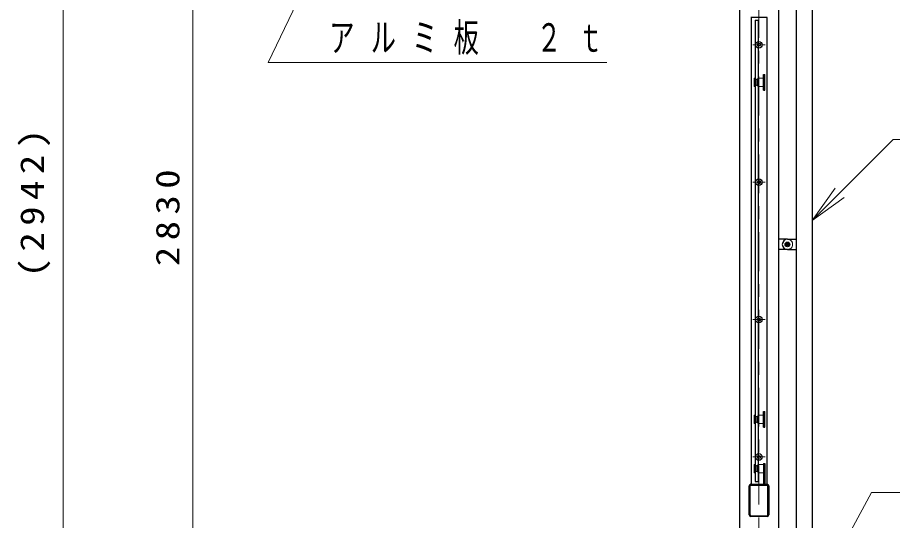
# Model space of a CAD drawing. Units: millimetres on the paper, with parts at other scales. Extents: x -385 to 145, y 0 to 323.
# Drawn here: x -149.6 to -82.1, y 98 to 136.8 of the extents above; entities that cross this region are included whole.
import ezdxf

# ---------------------------------------------------------------- set-up
doc = ezdxf.new("R2010")
doc.units = ezdxf.units.MM
doc.linetypes.add('USER1', pattern=[4.5, 2.5, -2])
doc.linetypes.add('USER2', pattern=[6, 3, -1, 1, -1])
doc.layers.add('LY_1', color=7, linetype='Continuous', lineweight=25)
doc.styles.add('ＭＳ ゴシック', font='')
doc.styles.get('ＭＳ ゴシック').set_extended_font_data('MS Gothic')

msp = doc.modelspace()

# ---------------------------------------------------------------- linework, layer by layer
at = {"layer": 'LY_1', "lineweight": 13}
for p, q in [((-146.053, 93.344), (-146.053, 152.188)), ((-136.053, 93.344), (-136.053, 149.944)), ((-88.248, 121.194), (-86.48, 123.668)), ((-88.248, 121.194), (-86.127, 123.315)), ((-85.773, 122.961), (-88.248, 121.194))]:
    msp.add_line(p, q, dxfattribs=at)
at = {"layer": 'LY_1', "color": 2, "linetype": 'USER2', "lineweight": 13}
for p, q in [((-92.358, 150.286), (-92.358, 73.359)), ((-92.839, 134.744), (-91.877, 134.744)), ((-92.839, 124.144), (-91.877, 124.144)), ((-92.839, 113.544), (-91.877, 113.544)), ((-92.839, 102.944), (-91.877, 102.944))]:
    msp.add_line(p, q, dxfattribs=at)
at = {"layer": 'LY_1', "color": 4}
for p, q in [((-93.858, 146.889), (-93.858, 87.724)), ((-90.858, 146.589), (-90.858, 87.724)), ((-92.958, 136.844), (-92.958, 100.844)), ((-91.758, 136.844), (-91.758, 100.844))]:
    msp.add_line(p, q, dxfattribs=at)
at = {"layer": 'LY_1', "color": 253}
for p, q in [((-89.458, 95.344), (-89.458, 147.044)), ((-88.248, 147.044), (-88.248, 95.344)), ((-90.158, 119.744), (-89.458, 119.744)), ((-90.158, 118.944), (-89.458, 118.944))]:
    msp.add_line(p, q, dxfattribs=at)
at = {"layer": 'LY_1', "color": 3}
for p, q in [((-91.736, 136.844), (-92.98, 136.844)), ((-93.108, 98.472), (-93.108, 100.716)), ((-93.044, 98.472), (-93.044, 100.716)), ((-92.98, 100.844), (-91.736, 100.844)), ((-92.98, 100.78), (-91.736, 100.78)), ((-91.672, 98.472), (-91.672, 100.716)), ((-91.608, 100.716), (-91.608, 98.472)), ((-92.98, 98.408), (-91.736, 98.408)), ((-91.736, 98.344), (-92.98, 98.344))]:
    msp.add_line(p, q, dxfattribs=at)
at = {"layer": 'LY_1', "color": 131}
for p, q in [((-92.658, 136.644), (-92.658, 101.044)), ((-92.658, 136.644), (-92.418, 136.644)), ((-92.418, 136.644), (-92.418, 101.044)), ((-92.658, 101.044), (-92.418, 101.044))]:
    msp.add_line(p, q, dxfattribs=at)
at = {"layer": 'LY_1'}
for p, q in [((-92.018, 131.244), (-92.018, 132.444)), ((-92.018, 132.444), (-91.898, 132.444)), ((-91.898, 131.244), (-91.898, 132.444)), ((-92.018, 131.244), (-91.898, 131.244)), ((-90.193, 119.404), (-90.227, 119.344)), ((-90.193, 119.284), (-90.227, 119.344)), ((-90.193, 119.404), (-90.123, 119.404)), ((-90.193, 119.284), (-90.123, 119.284)), ((-90.089, 119.344), (-90.123, 119.404)), ((-90.089, 119.344), (-90.123, 119.284)), ((-92.018, 105.244), (-92.018, 106.444)), ((-92.018, 106.444), (-91.898, 106.444)), ((-91.898, 105.244), (-91.898, 106.444)), ((-92.018, 105.244), (-91.898, 105.244)), ((-92.018, 102.444), (-92.018, 100.844)), ((-92.018, 102.444), (-91.898, 102.444)), ((-91.898, 102.444), (-91.898, 100.844))]:
    msp.add_line(p, q, dxfattribs=at)
at = {"layer": 'LY_1', "color": 4, "lineweight": 13}
for p, q in [((-92.738, 132.154), (-92.728, 132.164)), ((-92.738, 132.154), (-92.738, 131.844)), ((-92.738, 131.844), (-92.738, 131.534)), ((-92.728, 132.164), (-92.688, 132.164)), ((-92.728, 131.844), (-92.728, 132.164)), ((-92.728, 131.524), (-92.728, 131.844)), ((-92.688, 132.164), (-92.658, 132.164)), ((-92.688, 131.524), (-92.688, 132.164)), ((-92.658, 132.164), (-92.658, 131.524)), ((-92.658, 132.102), (-92.588, 132.102)), ((-92.588, 132.102), (-92.588, 131.586)), ((-92.588, 132.064), (-92.488, 132.064)), ((-92.488, 132.102), (-92.418, 132.102)), ((-92.488, 131.586), (-92.488, 132.102)), ((-92.418, 132.164), (-92.388, 132.164)), ((-92.418, 131.524), (-92.418, 132.164)), ((-92.388, 132.164), (-92.018, 132.164)), ((-92.388, 131.524), (-92.388, 132.164)), ((-92.388, 132.164), (-92.388, 131.844)), ((-92.388, 131.844), (-92.388, 131.524)), ((-92.018, 132.164), (-92.018, 131.844)), ((-92.018, 131.844), (-92.018, 131.524)), ((-92.728, 131.524), (-92.738, 131.534)), ((-92.688, 131.524), (-92.728, 131.524)), ((-92.658, 131.524), (-92.688, 131.524)), ((-92.588, 131.586), (-92.658, 131.586)), ((-92.488, 131.624), (-92.588, 131.624)), ((-92.418, 131.586), (-92.488, 131.586)), ((-92.388, 131.524), (-92.418, 131.524)), ((-92.018, 131.524), (-92.388, 131.524)), ((-92.738, 106.154), (-92.728, 106.164)), ((-92.738, 106.154), (-92.738, 105.844)), ((-92.728, 106.164), (-92.688, 106.164)), ((-92.728, 105.844), (-92.728, 106.164)), ((-92.688, 106.164), (-92.658, 106.164)), ((-92.688, 105.524), (-92.688, 106.164)), ((-92.658, 106.164), (-92.658, 105.524)), ((-92.658, 106.102), (-92.588, 106.102)), ((-92.588, 106.102), (-92.588, 105.586)), ((-92.588, 106.064), (-92.488, 106.064)), ((-92.488, 106.102), (-92.418, 106.102)), ((-92.488, 105.586), (-92.488, 106.102)), ((-92.418, 106.164), (-92.388, 106.164)), ((-92.418, 105.524), (-92.418, 106.164)), ((-92.388, 106.164), (-92.018, 106.164)), ((-92.388, 105.524), (-92.388, 106.164)), ((-92.388, 106.164), (-92.388, 105.844)), ((-92.018, 106.164), (-92.018, 105.844)), ((-92.738, 105.844), (-92.738, 105.534)), ((-92.728, 105.524), (-92.738, 105.534)), ((-92.728, 105.524), (-92.728, 105.844)), ((-92.688, 105.524), (-92.728, 105.524)), ((-92.658, 105.524), (-92.688, 105.524)), ((-92.588, 105.586), (-92.658, 105.586)), ((-92.488, 105.624), (-92.588, 105.624)), ((-92.418, 105.586), (-92.488, 105.586)), ((-92.388, 105.524), (-92.418, 105.524)), ((-92.388, 105.844), (-92.388, 105.524)), ((-92.018, 105.524), (-92.388, 105.524)), ((-92.018, 105.844), (-92.018, 105.524)), ((-92.728, 102.364), (-92.738, 102.354)), ((-92.738, 102.044), (-92.738, 102.354)), ((-92.738, 101.734), (-92.738, 102.044)), ((-92.688, 102.364), (-92.728, 102.364)), ((-92.728, 102.364), (-92.728, 102.044)), ((-92.728, 102.044), (-92.728, 101.724)), ((-92.658, 102.364), (-92.688, 102.364)), ((-92.688, 102.364), (-92.688, 101.724)), ((-92.658, 101.724), (-92.658, 102.364)), ((-92.588, 102.302), (-92.658, 102.302)), ((-92.588, 101.786), (-92.588, 102.302)), ((-92.488, 102.264), (-92.588, 102.264)), ((-92.418, 102.302), (-92.488, 102.302)), ((-92.488, 102.302), (-92.488, 101.786)), ((-92.388, 102.364), (-92.418, 102.364)), ((-92.418, 102.364), (-92.418, 101.724)), ((-92.018, 102.364), (-92.388, 102.364)), ((-92.388, 102.364), (-92.388, 101.724)), ((-92.388, 102.044), (-92.388, 102.364)), ((-92.388, 101.724), (-92.388, 102.044)), ((-92.018, 102.044), (-92.018, 102.364)), ((-92.018, 101.724), (-92.018, 102.044)), ((-92.738, 101.734), (-92.728, 101.724)), ((-92.728, 101.724), (-92.688, 101.724)), ((-92.688, 101.724), (-92.658, 101.724)), ((-92.658, 101.786), (-92.588, 101.786)), ((-92.588, 101.824), (-92.488, 101.824)), ((-92.488, 101.786), (-92.418, 101.786)), ((-92.418, 101.724), (-92.388, 101.724)), ((-92.388, 101.724), (-92.018, 101.724))]:
    msp.add_line(p, q, dxfattribs=at)
at = {"layer": 'LY_1', "color": 190}
for p, q in [((-90.158, 119.744), (-90.858, 119.744)), ((-90.158, 118.944), (-90.858, 118.944)), ((-90.118, 119.464), (-90.198, 119.464)), ((-90.198, 119.224), (-90.118, 119.224))]:
    msp.add_line(p, q, dxfattribs=at)
at = {"layer": 'LY_1', "lineweight": 13}
for points in [[(-122.302, 149.874), (-130.228, 133.383), (-104.09, 133.383)], [(-88.248, 121.194), (-81.997, 127.444), (-42.22, 127.444)], [(-90.238, 88.044), (-83.675, 100.201), (-39.522, 100.201)]]:
    msp.add_lwpolyline(points, dxfattribs=at)
at = {"layer": 'LY_1', "color": 4}
for centre, radius in [((-92.358, 134.744), 0.255), ((-92.358, 134.744), 0.12), ((-92.358, 124.144), 0.255), ((-92.358, 124.144), 0.12), ((-92.358, 113.544), 0.255), ((-92.358, 113.544), 0.12), ((-92.358, 102.944), 0.255), ((-92.358, 102.944), 0.12)]:
    msp.add_circle(centre, radius, dxfattribs=at)
at = {"layer": 'LY_1'}
for radius in [0.18, 0.0693]:
    msp.add_circle((-90.158, 119.344), radius, dxfattribs=at)
at = {"layer": 'LY_1', "color": 253}
msp.add_circle((-90.158, 119.344), 0.12, dxfattribs=at)
msp.add_arc((-90.158, 119.344), 0.4, 90, 270, dxfattribs=at)
at = {"layer": 'LY_1', "color": 190, "linetype": 'USER1', "lineweight": 13}
msp.add_arc((-90.158, 119.344), 0.4, 270, 90, dxfattribs=at)
at = {"layer": 'LY_1', "color": 190}
for centre, start, end in [((-90.198, 119.344), 90, 270), ((-90.118, 119.344), 270, 90)]:
    msp.add_arc(centre, 0.12, start, end, dxfattribs=at)
at = {"layer": 'LY_1', "color": 3}
for centre, radius, start, end in [((-92.98, 100.716), 0.128, 90, 180), ((-92.98, 100.716), 0.064, 90, 180), ((-91.736, 100.716), 0.128, 0, 90), ((-91.736, 100.716), 0.064, 0, 90), ((-92.98, 98.472), 0.128, 180, 270), ((-92.98, 98.472), 0.064, 180, 270), ((-91.736, 98.472), 0.128, 270, 0), ((-91.736, 98.472), 0.064, 270, 0)]:
    msp.add_arc(centre, radius, start, end, dxfattribs=at)

# ---------------------------------------------------------------- texts
at = {"layer": 'LY_1', "insert": (-125.517, 135.183), "char_height": 2.199, "attachment_point": 4, "style": 'ＭＳ ゴシック'}
msp.add_mtext('\\T1.64;\\W0.65;アルミ板\u3000２ｔ', dxfattribs=at)
at = {"layer": 'LY_1', "char_height": 1.833, "attachment_point": 8, "rotation": 90, "style": 'ＭＳ ゴシック'}
for s, insert in [('\\T1.33;\\W1.2;(2942)', (-147.053, 122.766)), ('\\T1.33;\\W1.2;2830', (-137.053, 121.644))]:
    msp.add_mtext(s, dxfattribs=dict(at, insert=insert))

doc.saveas('drawing.dxf')
